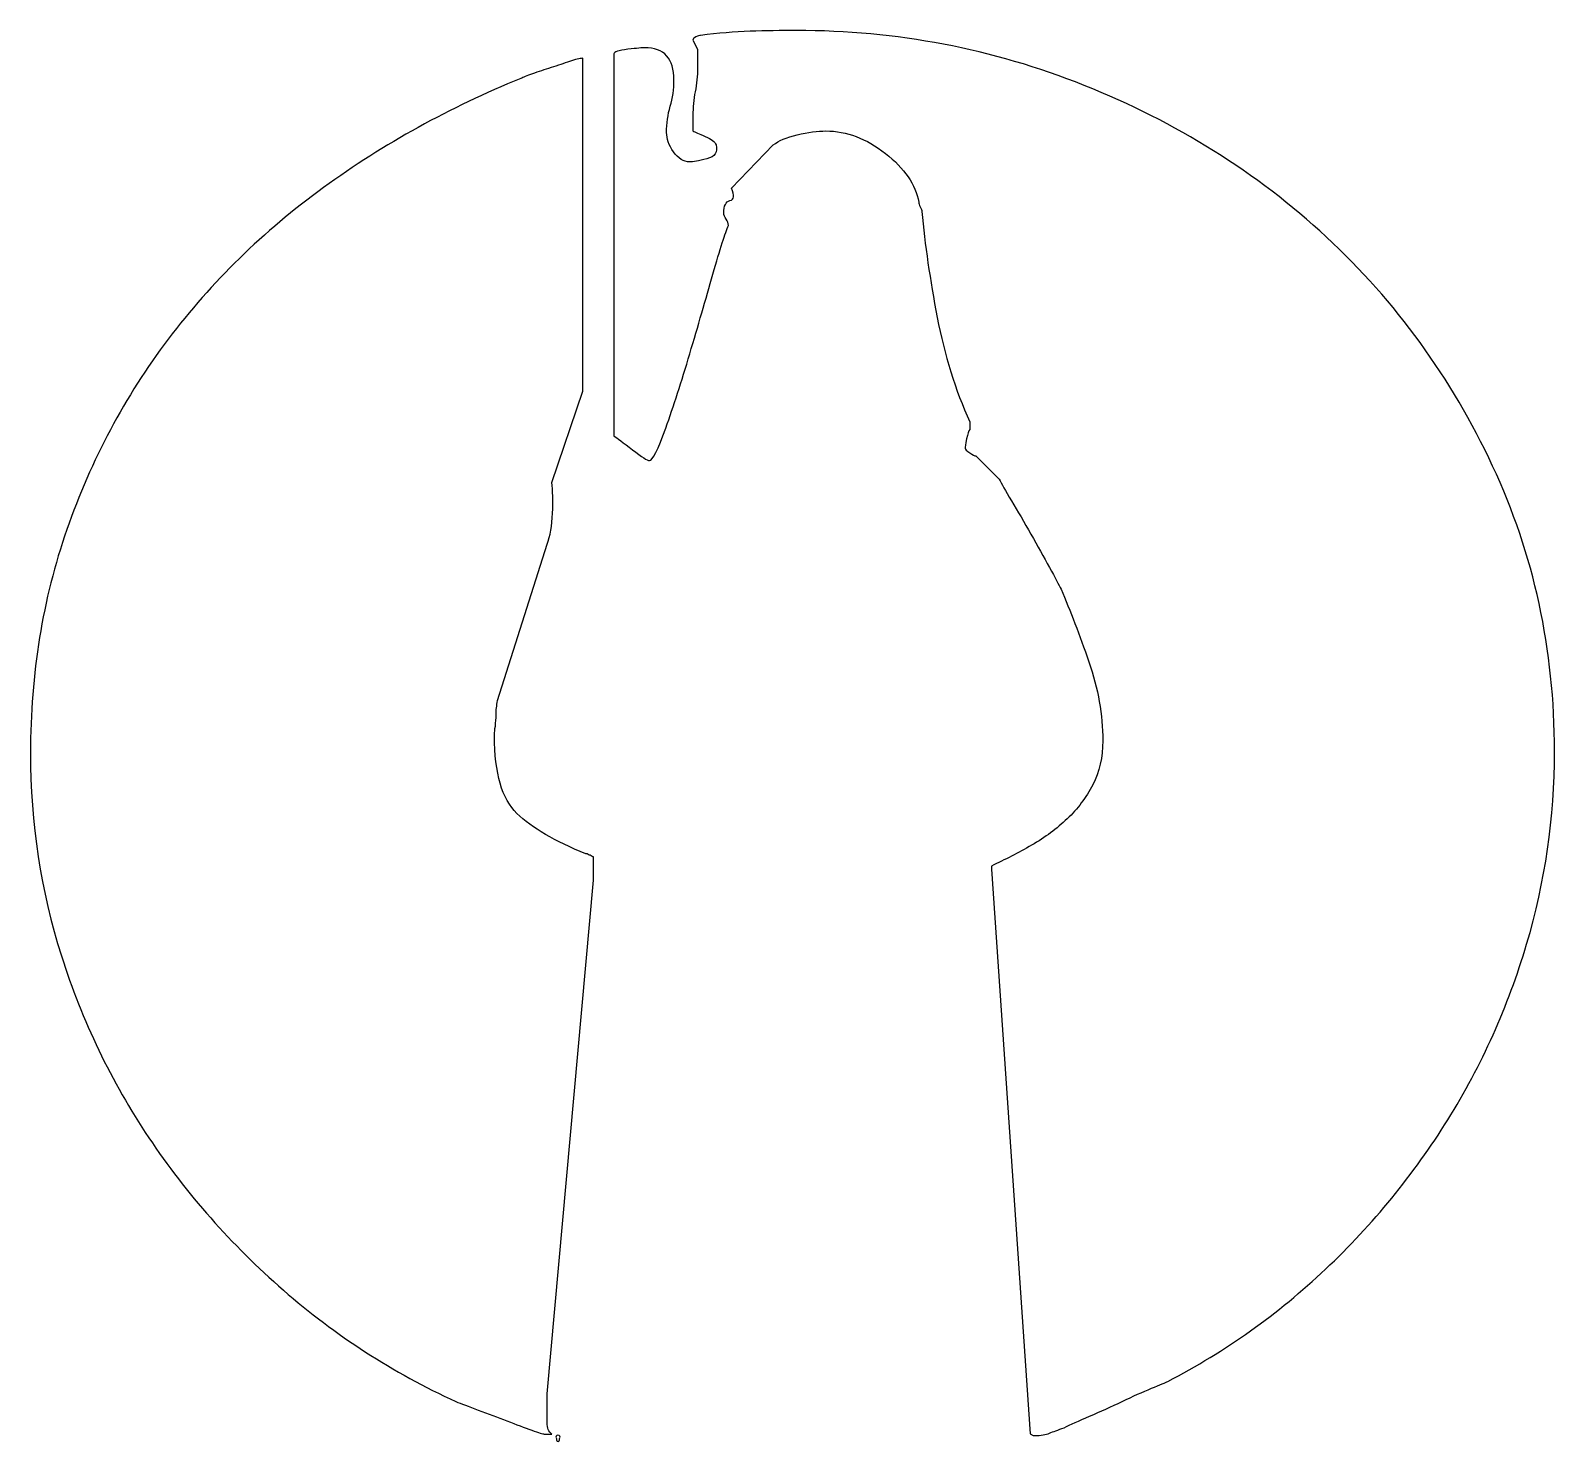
# Model space of a CAD drawing. Header units: centimetres. Extents: x -3.83 to 4.21, y -7.52 to -0.08.
import ezdxf

# ---------------------------------------------------------------- set-up
doc = ezdxf.new("R2010")
doc.units = ezdxf.units.CM
doc.header["$MEASUREMENT"] = 0
doc.layers.add('Camada 1', color=7, linetype='Continuous')

msp = doc.modelspace()

# ---------------------------------------------------------------- linework, layer by layer
at = {"layer": 'Camada 1', "color": 250}
for points, knots in [([(1.24009, -4.50415), (1.24009, -4.50415), (1.24009, -4.4876), (1.24009, -4.4876), (1.24009, -4.4876), (1.31085, -4.45505), (1.38145, -4.41837), (1.45222, -4.37751), (1.45222, -4.37751), (1.52294, -4.33666), (1.58551, -4.29052), (1.64, -4.23879), (1.64, -4.23879), (1.69433, -4.18709), (1.73925, -4.12732), (1.77467, -4.0592), (1.77467, -4.0592), (1.80997, -3.99124), (1.82762, -3.9137), (1.82762, -3.82666), (1.82762, -3.82666), (1.82762, -3.69062), (1.80331, -3.55189), (1.7541, -3.4104), (1.7541, -3.4104), (1.70516, -3.26904), (1.65627, -3.14114), (1.60718, -3.02692), (1.60718, -3.02692), (1.59634, -3.0051), (1.57605, -2.967), (1.54619, -2.91251), (1.54619, -2.91251), (1.51616, -2.85817), (1.48346, -2.79966), (1.44816, -2.7371), (1.44816, -2.7371), (1.41286, -2.67441), (1.37881, -2.61618), (1.34603, -2.56157), (1.34603, -2.56157), (1.31349, -2.5072), (1.29182, -2.46914), (1.28098, -2.44731), (1.28098, -2.44731), (1.26999, -2.43648), (1.24943, -2.41603), (1.21952, -2.38616), (1.21952, -2.38616), (1.18966, -2.35626), (1.16936, -2.33581), (1.15853, -2.32486), (1.15853, -2.32486), (1.15309, -2.32486), (1.1421, -2.31942), (1.12587, -2.30858), (1.12587, -2.30858), (1.10932, -2.29775), (1.10124, -2.28955), (1.10124, -2.28412), (1.10124, -2.28412), (1.10124, -2.27872), (1.10388, -2.26245), (1.10932, -2.23518), (1.10932, -2.23518), (1.11472, -2.20796), (1.12027, -2.19157), (1.12587, -2.18613), (1.12587, -2.18613), (1.12587, -2.18613), (1.12587, -2.16166), (1.12587, -2.16166), (1.12587, -2.16166), (1.12587, -2.16166), (1.12587, -2.14539), (1.12587, -2.14539), (1.12587, -2.14539), (1.04967, -1.9768), (0.99242, -1.79304), (0.95432, -1.59458), (0.95432, -1.59458), (0.91638, -1.39581), (0.88899, -1.20956), (0.87272, -1.03526), (0.87272, -1.03526), (0.87272, -1.02982), (0.87008, -1.02178), (0.86468, -1.01095), (0.86468, -1.01095), (0.85925, -1.00011), (0.85649, -0.99188), (0.85649, -0.98648), (0.85649, -0.98648), (0.84006, -0.89389), (0.78171, -0.80827), (0.68092, -0.72932), (0.68092, -0.72932), (0.5803, -0.65052), (0.47549, -0.61104), (0.36679, -0.61104), (0.36679, -0.61104), (0.32317, -0.61104), (0.27298, -0.61785), (0.21573, -0.63133), (0.21573, -0.63133), (0.15872, -0.64496), (0.11648, -0.66277), (0.08937, -0.68444), (0.08937, -0.68444), (0.08937, -0.68444), (-0.13095, -0.91296), (-0.13095, -0.91296), (-0.13095, -0.91296), (-0.11468, -0.95118), (-0.11759, -0.97285), (-0.13926, -0.97829), (-0.13926, -0.97829), (-0.16109, -0.98368), (-0.17193, -1.00551), (-0.17193, -1.04345), (-0.17193, -1.04345), (-0.17193, -1.05445), (-0.16791, -1.06544), (-0.15971, -1.07627), (-0.15971, -1.07627), (-0.15164, -1.08723), (-0.14746, -1.0981), (-0.14746, -1.10894), (-0.14746, -1.10894), (-0.16389, -1.14688), (-0.191, -1.23261), (-0.22906, -1.36594), (-0.22906, -1.36594), (-0.26716, -1.49923), (-0.30801, -1.63934), (-0.35139, -1.78626), (-0.35139, -1.78626), (-0.39501, -1.93302), (-0.43729, -2.06367), (-0.47803, -2.17793), (-0.47803, -2.17793), (-0.51888, -2.29219), (-0.54749, -2.34944), (-0.56376, -2.34944), (-0.56376, -2.34944), (-0.57475, -2.34944), (-0.60477, -2.33041), (-0.65383, -2.29219), (-0.65383, -2.29219), (-0.70288, -2.25425), (-0.73554, -2.22978), (-0.75182, -2.21879), (-0.75182, -2.21879), (-0.75182, -2.21879), (-0.75182, -0.20463), (-0.75182, -0.20463), (-0.75182, -0.20463), (-0.75182, -0.19379), (-0.72735, -0.18572), (-0.67873, -0.18032), (-0.67873, -0.18032), (-0.62991, -0.17488), (-0.60005, -0.17224), (-0.58921, -0.17224), (-0.58921, -0.17224), (-0.48634, -0.17224), (-0.43476, -0.2291), (-0.43476, -0.3428), (-0.43476, -0.3428), (-0.43476, -0.3917), (-0.4413, -0.43772), (-0.45439, -0.48094), (-0.45439, -0.48094), (-0.46731, -0.52444), (-0.47385, -0.57046), (-0.47385, -0.61912), (-0.47385, -0.61912), (-0.47385, -0.65178), (-0.4616, -0.68582), (-0.43729, -0.72128), (-0.43729, -0.72128), (-0.41282, -0.75658), (-0.38417, -0.77423), (-0.35139, -0.77423), (-0.35139, -0.77423), (-0.33512, -0.77423), (-0.30522, -0.7688), (-0.2616, -0.75784), (-0.2616, -0.75784), (-0.2181, -0.74697), (-0.20183, -0.72254), (-0.21267, -0.68444), (-0.21267, -0.68444), (-0.2181, -0.66817), (-0.23713, -0.65304), (-0.2698, -0.63952), (-0.2698, -0.63952), (-0.30258, -0.62593), (-0.32429, -0.61648), (-0.33512, -0.61104), (-0.33512, -0.61104), (-0.33512, -0.61104), (-0.33512, -0.52987), (-0.33512, -0.52987), (-0.33512, -0.52987), (-0.33512, -0.48638), (-0.3311, -0.44438), (-0.32291, -0.40395), (-0.32291, -0.40395), (-0.31483, -0.36321), (-0.31065, -0.32125), (-0.31065, -0.27787), (-0.31065, -0.27787), (-0.31065, -0.27787), (-0.31065, -0.18032), (-0.31065, -0.18032), (-0.31065, -0.18032), (-0.31065, -0.18032), (-0.33512, -0.13166), (-0.33512, -0.13166), (-0.33512, -0.13166), (-0.33512, -0.1261), (-0.32968, -0.12067), (-0.31885, -0.11527), (-0.31885, -0.11527), (-0.30801, -0.10983), (-0.29982, -0.10719), (-0.29426, -0.10719), (-0.29426, -0.10719), (-0.20183, -0.09565), (-0.11468, -0.08844), (-0.03308, -0.08536), (-0.03308, -0.08536), (0.04852, -0.08261), (0.13011, -0.08107), (0.21155, -0.08107), (0.21155, -0.08107), (0.73931, -0.08107), (1.24537, -0.17768), (1.72963, -0.37046), (1.72963, -0.37046), (2.21401, -0.56352), (2.63965, -0.8301), (3.00698, -1.16993), (3.00698, -1.16993), (3.37422, -1.51007), (3.66665, -1.91273), (3.88433, -2.37809), (3.88433, -2.37809), (4.10214, -2.84316), (4.21096, -3.3452), (4.21096, -3.88379), (4.21096, -3.88379), (4.21096, -4.23197), (4.16175, -4.57073), (4.06392, -4.9), (4.06392, -4.9), (3.96605, -5.22899), (3.82732, -5.53796), (3.64762, -5.82625), (3.64762, -5.82625), (3.46819, -6.11454), (3.25315, -6.3771), (3.00284, -6.61377), (3.00284, -6.61377), (2.75265, -6.85049), (2.4752, -7.04773), (2.17052, -7.20564), (2.17052, -7.20564), (2.15956, -7.21104), (2.13092, -7.22329), (2.08478, -7.24232), (2.08478, -7.24232), (2.03849, -7.26123), (1.98679, -7.28444), (1.92978, -7.31167), (1.92978, -7.31167), (1.87253, -7.33893), (1.81541, -7.36478), (1.75828, -7.38909), (1.75828, -7.38909), (1.70115, -7.41355), (1.65627, -7.43412), (1.62372, -7.45039), (1.62372, -7.45039), (1.5909, -7.46139), (1.56522, -7.47084), (1.54619, -7.47904), (1.54619, -7.47904), (1.527, -7.48707), (1.50115, -7.49125), (1.46845, -7.49125), (1.46845, -7.49125), (1.46845, -7.49125), (1.46041, -7.49125), (1.46041, -7.49125), (1.46041, -7.49125), (1.46041, -7.49125), (1.44414, -7.48306), (1.44414, -7.48306), (1.44414, -7.48306), (1.44414, -7.48306), (1.24009, -4.50415), (1.24009, -4.50415)], [0, 0, 0, 0, 0.012987, 0.012987, 0.012987, 0.012987, 0.025974, 0.025974, 0.025974, 0.025974, 0.038961, 0.038961, 0.038961, 0.038961, 0.0519481, 0.0519481, 0.0519481, 0.0519481, 0.0649351, 0.0649351, 0.0649351, 0.0649351, 0.0779221, 0.0779221, 0.0779221, 0.0779221, 0.0909091, 0.0909091, 0.0909091, 0.0909091, 0.1038961, 0.1038961, 0.1038961, 0.1038961, 0.1168831, 0.1168831, 0.1168831, 0.1168831, 0.1298701, 0.1298701, 0.1298701, 0.1298701, 0.1428571, 0.1428571, 0.1428571, 0.1428571, 0.1558442, 0.1558442, 0.1558442, 0.1558442, 0.1688312, 0.1688312, 0.1688312, 0.1688312, 0.1818182, 0.1818182, 0.1818182, 0.1818182, 0.1948052, 0.1948052, 0.1948052, 0.1948052, 0.2077922, 0.2077922, 0.2077922, 0.2077922, 0.2207792, 0.2207792, 0.2207792, 0.2207792, 0.2337662, 0.2337662, 0.2337662, 0.2337662, 0.2467532, 0.2467532, 0.2467532, 0.2467532, 0.2597403, 0.2597403, 0.2597403, 0.2597403, 0.2727273, 0.2727273, 0.2727273, 0.2727273, 0.2857143, 0.2857143, 0.2857143, 0.2857143, 0.2987013, 0.2987013, 0.2987013, 0.2987013, 0.3116883, 0.3116883, 0.3116883, 0.3116883, 0.3246753, 0.3246753, 0.3246753, 0.3246753, 0.3376623, 0.3376623, 0.3376623, 0.3376623, 0.3506494, 0.3506494, 0.3506494, 0.3506494, 0.3636364, 0.3636364, 0.3636364, 0.3636364, 0.3766234, 0.3766234, 0.3766234, 0.3766234, 0.3896104, 0.3896104, 0.3896104, 0.3896104, 0.4025974, 0.4025974, 0.4025974, 0.4025974, 0.4155844, 0.4155844, 0.4155844, 0.4155844, 0.4285714, 0.4285714, 0.4285714, 0.4285714, 0.4415584, 0.4415584, 0.4415584, 0.4415584, 0.4545455, 0.4545455, 0.4545455, 0.4545455, 0.4675325, 0.4675325, 0.4675325, 0.4675325, 0.4805195, 0.4805195, 0.4805195, 0.4805195, 0.4935065, 0.4935065, 0.4935065, 0.4935065, 0.5064935, 0.5064935, 0.5064935, 0.5064935, 0.5194805, 0.5194805, 0.5194805, 0.5194805, 0.5324675, 0.5324675, 0.5324675, 0.5324675, 0.5454545, 0.5454545, 0.5454545, 0.5454545, 0.5584416, 0.5584416, 0.5584416, 0.5584416, 0.5714286, 0.5714286, 0.5714286, 0.5714286, 0.5844156, 0.5844156, 0.5844156, 0.5844156, 0.5974026, 0.5974026, 0.5974026, 0.5974026, 0.6103896, 0.6103896, 0.6103896, 0.6103896, 0.6233766, 0.6233766, 0.6233766, 0.6233766, 0.6363636, 0.6363636, 0.6363636, 0.6363636, 0.6493506, 0.6493506, 0.6493506, 0.6493506, 0.6623377, 0.6623377, 0.6623377, 0.6623377, 0.6753247, 0.6753247, 0.6753247, 0.6753247, 0.6883117, 0.6883117, 0.6883117, 0.6883117, 0.7012987, 0.7012987, 0.7012987, 0.7012987, 0.7142857, 0.7142857, 0.7142857, 0.7142857, 0.7272727, 0.7272727, 0.7272727, 0.7272727, 0.7402597, 0.7402597, 0.7402597, 0.7402597, 0.7532468, 0.7532468, 0.7532468, 0.7532468, 0.7662338, 0.7662338, 0.7662338, 0.7662338, 0.7792208, 0.7792208, 0.7792208, 0.7792208, 0.7922078, 0.7922078, 0.7922078, 0.7922078, 0.8051948, 0.8051948, 0.8051948, 0.8051948, 0.8181818, 0.8181818, 0.8181818, 0.8181818, 0.8311688, 0.8311688, 0.8311688, 0.8311688, 0.8441558, 0.8441558, 0.8441558, 0.8441558, 0.8571429, 0.8571429, 0.8571429, 0.8571429, 0.8701299, 0.8701299, 0.8701299, 0.8701299, 0.8831169, 0.8831169, 0.8831169, 0.8831169, 0.8961039, 0.8961039, 0.8961039, 0.8961039, 0.9090909, 0.9090909, 0.9090909, 0.9090909, 0.9220779, 0.9220779, 0.9220779, 0.9220779, 0.9350649, 0.9350649, 0.9350649, 0.9350649, 0.9480519, 0.9480519, 0.9480519, 0.9480519, 0.961039, 0.961039, 0.961039, 0.961039, 0.974026, 0.974026, 0.974026, 0.974026, 1, 1, 1, 1]), ([(-3.82986, -3.8923), (-3.82986, -3.47336), (-3.76591, -3.08027), (-3.63806, -2.71306), (-3.63806, -2.71306), (-3.51016, -2.3457), (-3.33196, -2.01115), (-3.10348, -1.70911), (-3.10348, -1.70911), (-2.87512, -1.40719), (-2.60156, -1.14061), (-2.28325, -0.90934), (-2.28325, -0.90934), (-1.96498, -0.67806), (-1.61818, -0.48622), (-1.24274, -0.3339), (-1.24274, -0.3339), (-1.23179, -0.32846), (-1.21149, -0.32027), (-1.18147, -0.30943), (-1.18147, -0.30943), (-1.15145, -0.2986), (-1.1189, -0.28776), (-1.0836, -0.27677), (-1.0836, -0.27677), (-1.04814, -0.26593), (-1.01548, -0.2551), (-0.98561, -0.24423), (-0.98561, -0.24423), (-0.95571, -0.23339), (-0.9325, -0.22783), (-0.91611, -0.22783), (-0.91611, -0.22783), (-0.91611, -0.22783), (-0.91611, -1.98251), (-0.91611, -1.98251), (-0.91611, -1.98251), (-0.91611, -1.98251), (-1.07943, -2.46414), (-1.07943, -2.46414), (-1.07943, -2.46414), (-1.07403, -2.50763), (-1.07261, -2.56212), (-1.07525, -2.62729), (-1.07525, -2.62729), (-1.07805, -2.69262), (-1.08762, -2.74699), (-1.10389, -2.79048), (-1.10389, -2.79048), (-1.10389, -2.79048), (-1.36508, -3.61485), (-1.36508, -3.61485), (-1.36508, -3.61485), (-1.37047, -3.64196), (-1.37327, -3.66654), (-1.37327, -3.68825), (-1.37327, -3.68825), (-1.37327, -3.7102), (-1.37465, -3.73049), (-1.37729, -3.74952), (-1.37729, -3.74952), (-1.38009, -3.76859), (-1.38147, -3.7836), (-1.38147, -3.79443), (-1.38147, -3.79443), (-1.38147, -3.79443), (-1.38147, -3.80263), (-1.38147, -3.80263), (-1.38147, -3.80263), (-1.38147, -3.99849), (-1.34199, -4.13442), (-1.26303, -4.21073), (-1.26303, -4.21073), (-1.18423, -4.28674), (-1.06315, -4.35766), (-0.89984, -4.42282), (-0.89984, -4.42282), (-0.89444, -4.42282), (-0.89027, -4.4242), (-0.88763, -4.427), (-0.88763, -4.427), (-0.88483, -4.42964), (-0.88081, -4.43102), (-0.87537, -4.43102), (-0.87537, -4.43102), (-0.86998, -4.43646), (-0.86454, -4.43921), (-0.85914, -4.43921), (-0.85914, -4.43921), (-0.85914, -4.43921), (-0.85914, -4.56167), (-0.85914, -4.56167), (-0.85914, -4.56167), (-0.85914, -4.56167), (-1.10389, -7.27136), (-1.10389, -7.27136), (-1.10389, -7.27136), (-1.10389, -7.27136), (-1.10389, -7.36088), (-1.10389, -7.36088), (-1.10389, -7.36088), (-1.10389, -7.36088), (-1.10389, -7.4223), (-1.10389, -7.4223), (-1.10389, -7.4223), (-1.10389, -7.45205), (-1.09586, -7.4725), (-1.07943, -7.48333), (-1.07943, -7.48333), (-1.07943, -7.48333), (-1.12028, -7.48333), (-1.12028, -7.48333), (-1.12028, -7.48333), (-1.12572, -7.48333), (-1.14739, -7.47652), (-1.18549, -7.46304), (-1.18549, -7.46304), (-1.22371, -7.44941), (-1.26709, -7.43318), (-1.31614, -7.41411), (-1.31614, -7.41411), (-1.36508, -7.39508), (-1.41539, -7.37605), (-1.46724, -7.35686), (-1.46724, -7.35686), (-1.51881, -7.33783), (-1.55825, -7.32293), (-1.58536, -7.3121), (-1.58536, -7.3121), (-1.9173, -7.15978), (-2.22084, -6.96392), (-2.4955, -6.72445), (-2.4955, -6.72445), (-2.77031, -6.48494), (-3.00699, -6.2171), (-3.20549, -5.92049), (-3.20549, -5.92049), (-3.4041, -5.62401), (-3.55784, -5.3042), (-3.66666, -4.96158), (-3.66666, -4.96158), (-3.77552, -4.6188), (-3.82986, -4.26227), (-3.82986, -3.8923)], [0, 0, 0, 0, 0.027027, 0.027027, 0.027027, 0.027027, 0.0540541, 0.0540541, 0.0540541, 0.0540541, 0.0810811, 0.0810811, 0.0810811, 0.0810811, 0.1081081, 0.1081081, 0.1081081, 0.1081081, 0.1351351, 0.1351351, 0.1351351, 0.1351351, 0.1621622, 0.1621622, 0.1621622, 0.1621622, 0.1891892, 0.1891892, 0.1891892, 0.1891892, 0.2162162, 0.2162162, 0.2162162, 0.2162162, 0.2432432, 0.2432432, 0.2432432, 0.2432432, 0.2702703, 0.2702703, 0.2702703, 0.2702703, 0.2972973, 0.2972973, 0.2972973, 0.2972973, 0.3243243, 0.3243243, 0.3243243, 0.3243243, 0.3513514, 0.3513514, 0.3513514, 0.3513514, 0.3783784, 0.3783784, 0.3783784, 0.3783784, 0.4054054, 0.4054054, 0.4054054, 0.4054054, 0.4324324, 0.4324324, 0.4324324, 0.4324324, 0.4594595, 0.4594595, 0.4594595, 0.4594595, 0.4864865, 0.4864865, 0.4864865, 0.4864865, 0.5135135, 0.5135135, 0.5135135, 0.5135135, 0.5405405, 0.5405405, 0.5405405, 0.5405405, 0.5675676, 0.5675676, 0.5675676, 0.5675676, 0.5945946, 0.5945946, 0.5945946, 0.5945946, 0.6216216, 0.6216216, 0.6216216, 0.6216216, 0.6486486, 0.6486486, 0.6486486, 0.6486486, 0.6756757, 0.6756757, 0.6756757, 0.6756757, 0.7027027, 0.7027027, 0.7027027, 0.7027027, 0.7297297, 0.7297297, 0.7297297, 0.7297297, 0.7567568, 0.7567568, 0.7567568, 0.7567568, 0.7837838, 0.7837838, 0.7837838, 0.7837838, 0.8108108, 0.8108108, 0.8108108, 0.8108108, 0.8378378, 0.8378378, 0.8378378, 0.8378378, 0.8648649, 0.8648649, 0.8648649, 0.8648649, 0.8918919, 0.8918919, 0.8918919, 0.8918919, 0.9189189, 0.9189189, 0.9189189, 0.9189189, 0.9459459, 0.9459459, 0.9459459, 0.9459459, 1, 1, 1, 1]), ([(-1.03857, -7.50642), (-1.03857, -7.51725), (-1.04121, -7.52281), (-1.04665, -7.52281), (-1.04665, -7.52281), (-1.05204, -7.52281), (-1.05484, -7.51725), (-1.05484, -7.50642), (-1.05484, -7.50642), (-1.0604, -7.49558), (-1.0576, -7.49015), (-1.04676, -7.49015), (-1.04676, -7.49015), (-1.03593, -7.49015), (-1.03313, -7.49558), (-1.03857, -7.50642)], [0, 0, 0, 0, 0.2, 0.2, 0.2, 0.2, 0.4, 0.4, 0.4, 0.4, 0.6, 0.6, 0.6, 0.6, 1, 1, 1, 1])]:
    msp.add_open_spline(points, degree=3, knots=knots, dxfattribs=at)

doc.saveas('drawing.dxf')
